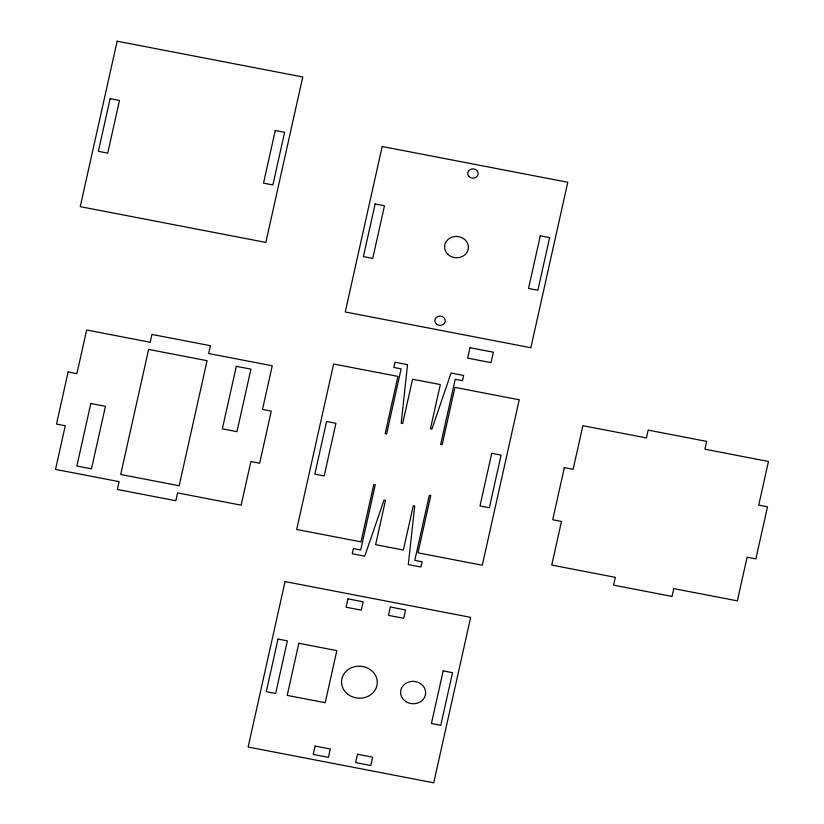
<?xml version="1.0" encoding="UTF-8"?>
<svg xmlns="http://www.w3.org/2000/svg" width="824" height="824" viewBox="0 0 824 824"><rect width="100%" height="100%" fill="white"/><g stroke="black" fill="none" stroke-linecap="round" stroke-linejoin="round"><path stroke-width="1.24" d="M407.54 364.672L401.195 423.237L402.658 423.515L412.546 379.225L440.315 384.571L430.427 428.871L431.889 429.149L451.058 373.056L463.675 375.487L462.522 380.698L455.209 379.287L440.665 444.424L442.127 444.713L454.93 387.393L519.233 399.784L482.298 565.233L417.995 552.842L430.787 495.523L429.325 495.234L414.791 560.382L422.094 561.783L420.93 566.994L408.302 564.564L414.729 506.008L413.267 505.73L403.379 550.03L375.61 544.674L385.498 500.384L384.036 500.096L364.733 556.169L352.239 553.759L353.403 548.547L360.716 549.958L375.25 484.821L373.787 484.533L360.994 541.862L296.692 529.461L333.617 364.012L397.93 376.403L385.127 433.723L386.59 434.011L401.134 368.874L393.831 367.463L394.984 362.251L407.54 364.672M117.152 41.2L80.227 206.649L265.833 242.421L302.769 76.972L117.152 41.2M110.117 98.684L98.365 151.317L107.728 153.12L119.47 100.487L110.117 98.684M68.135 371.954L56.495 424.072L65.271 425.761L55.527 469.402L119.099 481.649L117.358 489.466L175.821 500.734L177.562 492.917L241.133 505.174L250.877 461.533L259.653 463.222L271.281 411.104L262.516 409.415L272.25 365.774L208.678 353.517L210.419 345.709L151.966 334.441L150.215 342.259L86.644 330.002L76.9 373.643L68.135 371.954M90.815 403.502L76.859 466.034L91.474 468.856L105.431 406.325L90.815 403.502M148.619 349.417L120.706 474.49L179.158 485.758L207.082 360.685L148.619 349.417M275.267 130.511L263.515 183.144L272.878 184.947L284.62 132.314L275.267 130.511M236.313 366.32L222.346 428.851L236.962 431.673L250.929 369.131L236.313 366.32M285.053 581.579L248.127 747.028L433.733 782.8L470.669 617.351L285.053 581.579M382.171 146.507L345.246 311.956L530.852 347.728L567.788 182.269L382.171 146.507M278.018 639.053L266.276 691.686L275.628 693.489L287.37 640.856L278.018 639.053M326.582 421.497L314.83 474.13L324.192 475.932L335.934 423.299L326.582 421.497M375.136 203.981L363.384 256.614L372.736 258.417L384.489 205.784L375.136 203.981M298.834 643.286L287.205 695.394L325.202 702.717L336.841 650.61L298.834 643.286M315.108 746.081L313.244 754.413L328.446 757.349L330.3 749.006L315.108 746.081M347.965 598.863L346.101 607.206L361.303 610.131L363.168 601.788L347.965 598.863M357.492 754.248L355.628 762.581L370.831 765.517L372.685 757.174L357.492 754.248M390.349 607.031L388.485 615.374L403.688 618.299L405.552 609.956L390.349 607.031M469.989 347.718L467.661 358.131L491.042 362.642L493.37 352.219L469.989 347.718M443.168 670.88L431.416 723.513L440.778 725.316L452.52 672.683L443.168 670.88M491.732 453.324L479.98 505.957L489.343 507.759L501.085 455.126L491.732 453.324M540.286 235.808L528.534 288.441L537.887 290.244L549.639 237.611L540.286 235.808M564.347 467.641L552.719 519.748L561.484 521.438L551.75 565.089L615.322 577.336L613.581 585.153L672.034 596.421L673.785 588.604L737.356 600.851L747.1 557.209L755.865 558.899L767.505 506.791L758.729 505.102L768.473 461.461L704.901 449.204L706.642 441.386L648.179 430.118L646.438 437.935L582.867 425.689L573.123 469.33L564.347 467.641M348.202 694.498A17.891 15.986 4.2 0 0 377.073 684.888A17.891 15.986 4.2 0 0 352.919 667.183A17.891 15.986 4.2 0 0 348.202 694.498M405.985 701.636A12.525 11.186 4.2 0 0 425.596 693.643A12.525 11.186 4.2 0 0 407.767 682.344A12.525 11.186 4.2 0 0 405.985 701.636M447.813 254.276A11.927 10.661 4.2 0 0 467.919 250.372A11.927 10.661 4.2 0 0 453.797 236.694A11.927 10.661 4.2 0 0 447.813 254.276M469.083 176.583A5.222 4.666 4.2 0 0 477.91 175.007A5.222 4.666 4.2 0 0 471.833 168.93A5.222 4.666 4.2 0 0 469.083 176.583M436.813 324.316A5.222 4.666 4.2 0 0 445.238 321.504A5.222 4.666 4.2 0 0 438.193 316.344A5.222 4.666 4.2 0 0 436.813 324.316"/></g></svg>
